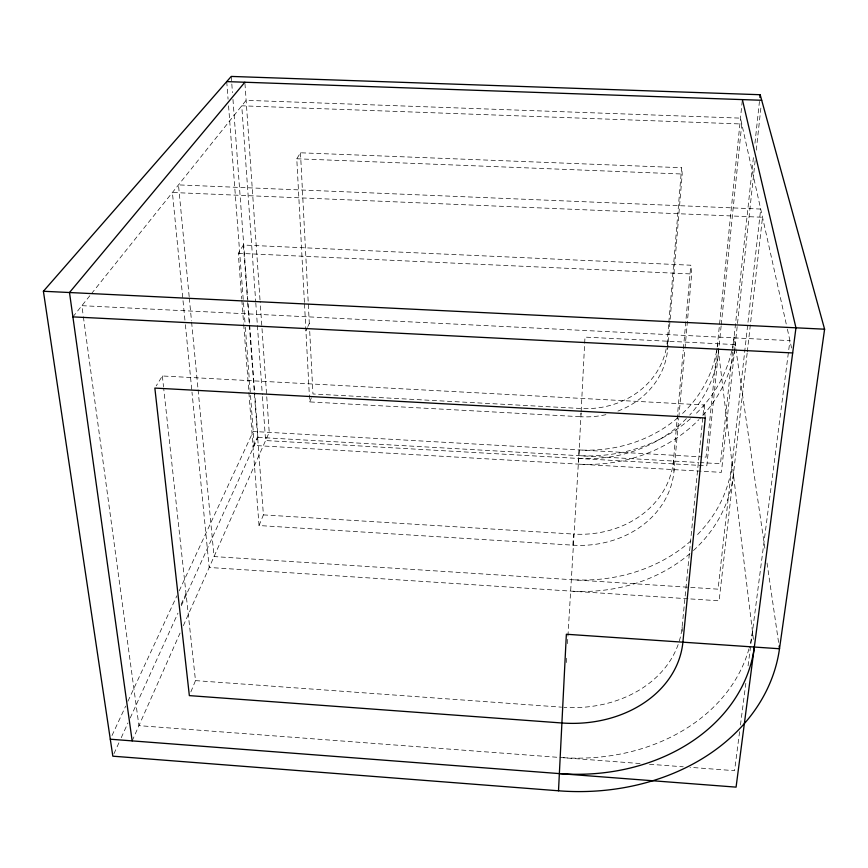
<?xml version="1.0" encoding="UTF-8"?>
<svg xmlns="http://www.w3.org/2000/svg" width="868" height="868" viewBox="0 0 868 868"><rect width="100%" height="100%" fill="white"/><g stroke="black" fill="none" stroke-linecap="round" stroke-linejoin="round"><path stroke-width="0.65" stroke-dasharray="4.34 3.25" d="M581.083 412.777L578.435 464.13A149.274 133.9 2.3 0 0 698.87 419.678M581.148 411.432L584.978 337.109L735.239 344.585A149.274 133.9 2.3 0 1 734.545 349.837M566.327 662.555L566.739 655.807M567.477 643.655L579.162 449.939A131.817 118.211 2.3 0 0 678.016 417.584M243.713 324.502L259.044 525.541L572.869 545.169L573.553 534.07A95.523 81.831 4.2 0 0 673.47 460.431L683.279 350.032M304.494 303.93L309.702 401.917L580.79 416.738L581.007 413.211M666.982 344.086A82.026 73.52 2.4 0 0 667.275 341.2L668.729 323.721M668.837 322.375L681.608 167.719L300.48 152.79L296.78 158.779L304.418 302.585M617.929 411.074A82.905 74.095 2.6 0 0 667.687 348.99L682.205 174.023L681.608 167.719M683.398 348.686L690.83 265.217L243.387 245.036L238.277 253.293L241.76 298.972M572.869 545.169A96.728 82.514 4.3 0 0 674.013 471.02L678.733 418.387M678.852 417.041L684.885 349.554M685.015 348.209L691.655 273.973L690.83 265.217M679.286 641.105A114.381 91.628 5.5 0 0 682.107 626.935L704.035 404.976L162.349 375.974L156.218 385.88M717.109 348.166L706.042 457.132L703.33 456.98M717.25 346.82L742.227 100.948M721.145 325.847L706.823 465.801L265.586 440.553L262.418 396.014M721.265 324.61L741.782 123.994L241.749 105.798L255.691 301.521M732.494 351.963L720.473 463.74L700.183 462.59M732.646 350.618L753.652 155.263M754.954 143.209L759.446 101.447M755.149 160.678L721.395 472.355L702.44 471.27M756.288 150.153L761.117 105.646M747.142 353.189L719.116 600.808L689.366 598.866M747.283 351.92L762.516 217.26L172.406 192.49L185.242 323.33M739.601 731.713L734.578 770.686L690.006 767.312M740.458 724.986L745.829 683.322M748.075 665.854L789.934 340.625L81.874 305.677L83.154 315.062M190.884 691.872L195.495 680.62L163.661 388.072M259.044 525.541L263.405 514.887L247.488 300.382M309.702 401.917L312.024 396.242M132.164 740.881L180.056 633.087M183.354 625.654L269.221 432.362L260.107 301.229M181.141 604.367L186.034 593.647M253.033 446.749L257.612 436.723M305.916 330.806L307.37 327.627M307.858 326.563L309.301 323.384M113.958 753.717L119.003 742.617M121.249 737.691L127.987 722.892M130.233 717.955L177.951 613.155M181.314 605.755L257.991 437.363L254.682 392.748M112.005 735.532L125.676 706.107M127.954 701.203L176.931 595.752M179.199 590.848L253.239 431.461L701.984 456.894M72.901 316.885L90.652 294.708M91.498 293.644L246.132 100.319L740.48 118.135L787.102 327.887M296.78 158.779L682.205 174.023M238.277 253.293L691.655 273.973M257.991 437.363L698.838 462.514M701.084 471.183L254.302 445.468L245.156 324.74M263.405 514.887L573.553 534.07M688.009 598.768L209.199 567.477L191.991 392.119M195.495 680.62L561.531 707.16M640.031 763.536L138.923 725.648L83.328 316.408M649.492 764.252L683.257 766.802M787.406 329.211L791.583 348.025M764.871 548.261L734.111 336.903A147.701 132.858 2.2 0 1 694.346 415.197M767.019 562.996L778.715 643.394M753.413 639.347L717.565 343.706A131.817 118.211 2.3 0 1 716.99 348.339M162.349 375.974L163.52 386.727M185.383 324.675L191.861 390.774M189.17 296.672L178.482 184.895L760.693 209.058L718.053 589.166L214.049 556.572L198.067 389.591M189.3 298.017L191.492 320.91M191.622 322.256L197.937 388.246M704.035 404.976L705.141 416.683M226.732 81.603L228.067 99.158M228.566 105.853L245.047 323.395M241.857 300.317L243.604 323.156M231.257 76.427L232.45 92.648M232.96 99.408L249.583 323.807M249.68 325.164L254.584 391.403M243.387 245.036L247.391 299.037M255.789 302.867L262.32 394.658M244.96 83.523L260.02 300.089M667.275 341.2L667.687 348.99M673.47 460.431L674.013 471.02M682.107 626.935L682.432 633.293M300.48 152.79L309.442 326.053M309.724 331.381L312.957 393.974L581.3 408.502A82.026 73.52 2.4 0 0 666.374 347.905M733.417 474.449A155.481 132.761 4.2 0 1 691.633 552.146M689.984 553.578A155.481 132.761 4.2 0 1 570.536 591.097M732.125 463.772A153.549 131.643 4.1 0 1 695.8 536.294M690.885 540.894A153.549 131.643 4.1 0 1 571.231 579.672M734.339 351.149A149.274 133.9 2.3 0 1 699.814 418.712M716.621 350.65A131.817 118.211 2.3 0 1 682.443 413.58M605.918 414.665A82.905 74.095 2.6 0 1 580.79 416.738M718.509 351.54A133.238 119.144 2.5 0 1 689.713 415.056M686.425 418.55A133.238 119.144 2.5 0 1 578.641 458.467M678.147 644.555A114.381 91.628 5.5 0 1 563.961 707.333M752.48 631.654A183.929 147.506 5.5 0 1 749.279 647.68M748.975 648.808A183.929 147.506 5.5 0 1 561.487 757.59M690.385 418.788A147.701 132.858 2.2 0 1 578.945 455.667"/><path stroke-width="1.3" d="M558.504 790.791L566.359 634.248L779.497 648.754L824.6 329.2L760.173 94.72L231.257 76.427L43.4 291.257L112.829 756.18L558.504 790.791A211.488 168.642 5.6 0 0 779.497 648.754L779.106 646.074M759.88 97.411L760.173 94.72M244.874 82.232L69.494 292.527L132.164 740.881M226.732 81.603L761.692 100.276M43.4 291.257L824.6 329.2M72.901 316.885L792.679 352.95M110.29 739.21L736.075 787.135L795.956 327.811L742.368 99.603M754.346 647.04A186.707 148.797 5.6 0 1 559.372 773.605M705.272 417.985L682.899 642.179A116.106 92.42 5.6 0 1 561.911 722.99L189.354 695.615L154.851 388.083L705.272 417.985"/></g></svg>
